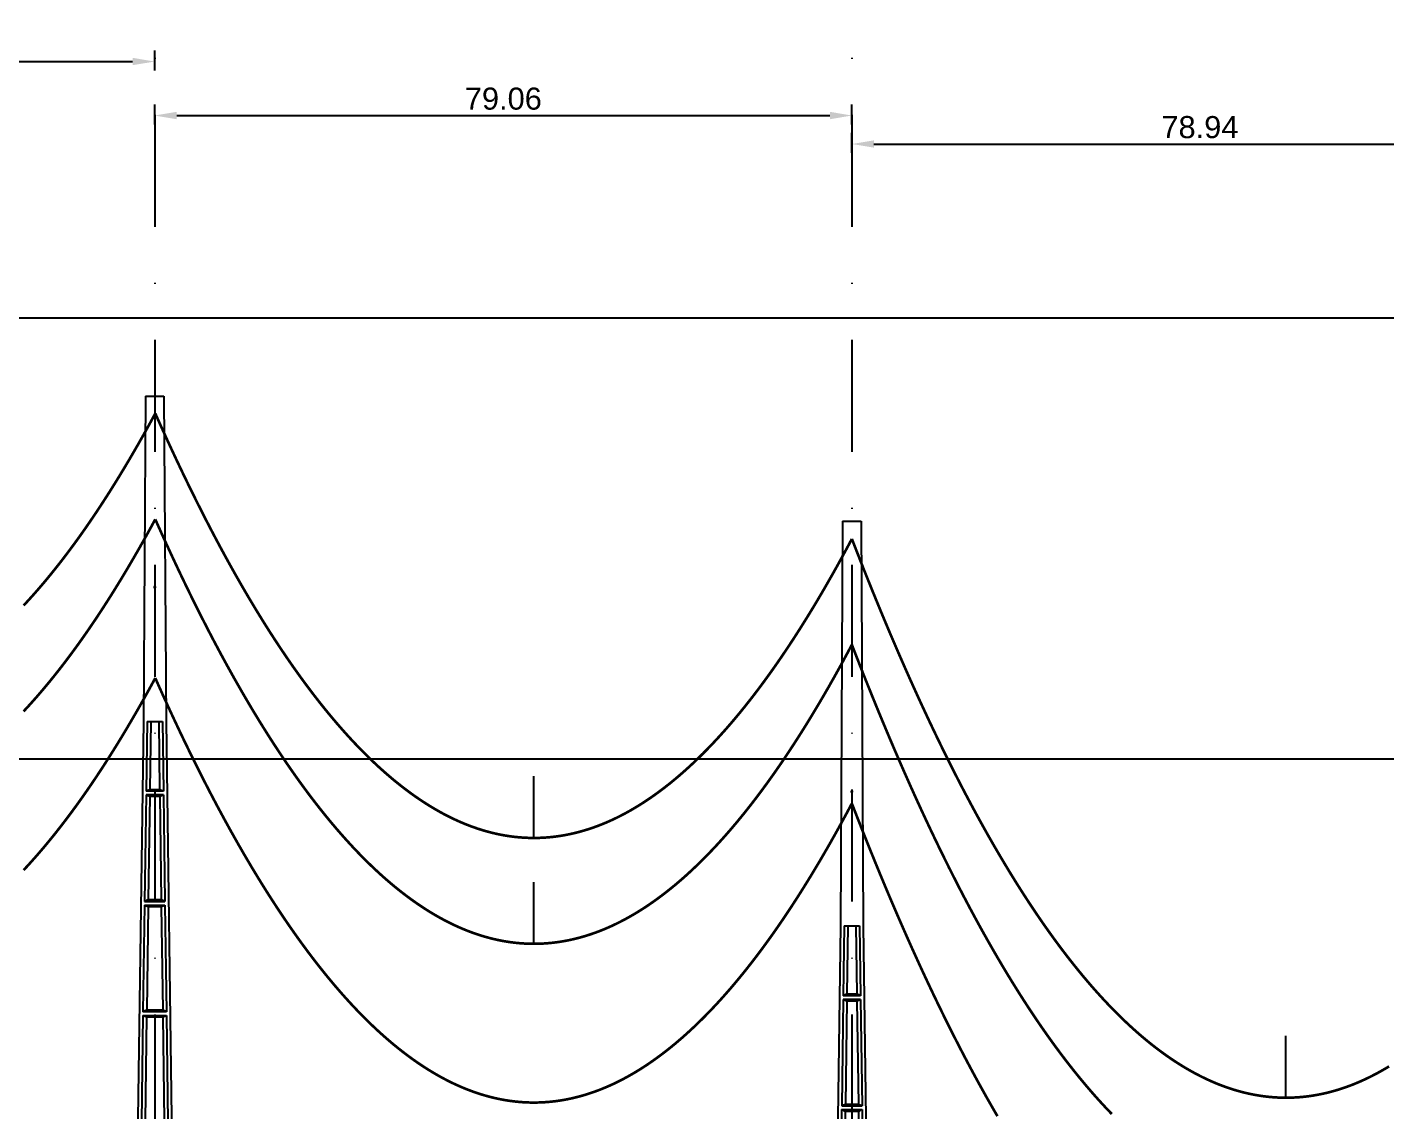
# Model space of a CAD drawing. Header units: metres. Extents: x -121 to 9872, y 3505 to 10721.
# Drawn here: x 6764.4 to 6918.5, y 6387.1 to 6509.9 of the extents above; entities that cross this region are included whole.
import ezdxf

# ---------------------------------------------------------------- set-up
doc = ezdxf.new("R2010")
doc.units = ezdxf.units.M
doc.header["$PDMODE"] = 2
doc.linetypes.add('DASHDOT', pattern=[25.4, 12.7, -6.35, 0, -6.35])
for name, color, linetype in [('CON-EOL- FO', 101, 'Continuous'), ('CON-EOL-CA ARBUTUS', 144, 'Continuous'), ('cotas', 7, 'Continuous'), ('GRID', 253, 'Continuous'), ('POSTE DT', 7, 'Continuous')]:
    doc.layers.add(name, color=color, linetype=linetype)
doc.styles.get("Standard").update_dxf_attribs({"font": 'arial.ttf'})
doc.dimstyles.new('ISO-25', dxfattribs={"dimtxt": 2.5, "dimasz": 2.5, "dimexe": 1.25, "dimexo": 0.625, "dimtad": 1, "dimzin": 1, "dimtxsty": 'Standard', "dimcen": 2.5, "dimaunit": 1, "dimadec": 3, "dimazin": 3, "dimtfac": 1, "dimtmove": 0, "dimatfit": 3, "dimfxlon": 1, "dimarcsym": 0})

# ---------------------------------------------------------------- blocks, each defined once
blk = doc.blocks.new('*U1')
at = {"layer": 'POSTE DT', "extrusion": (0, 1, 0)}
for p, q in [((-3.31, 378.23), (-4.05, 262)), ((-3.31, 378.23), (3.31, 378.23)), ((3.31, 378.23), (4.06, 262)), ((-4.05, 262), (-7.72, 0)), ((-4.05, 262), (-4.05, 262)), ((-2.73, 262), (-3.08, 237.05)), ((-2.73, 262), (2.75, 262)), ((-1.42, 262), (-1.77, 237.57)), ((1.43, 262), (1.77, 237.57)), ((2.75, 262), (3.1, 237.05)), ((4.06, 262), (7.72, 0)), ((-3.1, 235.74), (-3.63, 197.65)), ((3.11, 235.73), (-3.1, 235.74)), ((3.1, 237.05), (-3.08, 237.05)), ((-1.8, 235.21), (-2.32, 198.19)), ((1.8, 235.21), (2.32, 198.19)), ((3.11, 235.73), (3.65, 197.65)), ((-3.65, 196.34), (-4.19, 158.25)), ((-2.35, 195.8), (-2.87, 158.8)), ((2.35, 195.8), (2.87, 158.8)), ((3.66, 196.34), (4.2, 158.25)), ((-4.21, 156.94), (-4.74, 118.85)), ((-2.9, 156.39), (-3.42, 119.41)), ((2.91, 156.39), (3.42, 119.41)), ((4.21, 156.94), (4.75, 118.85)), ((-4.76, 117.54), (-5.29, 79.45)), ((4.77, 117.54), (-4.76, 117.54)), ((4.75, 118.85), (-4.74, 118.85)), ((-3.46, 116.98), (-3.97, 80.02)), ((3.46, 116.98), (3.98, 80.02)), ((4.77, 117.54), (5.3, 79.45)), ((-5.31, 78.14), (-5.85, 40.06)), ((5.32, 78.14), (-5.31, 78.14)), ((5.3, 79.45), (-5.29, 79.45)), ((5.32, 78.14), (5.85, 40.06)), ((-4.01, 77.57), (-4.53, 40.63)), ((4.01, 77.57), (4.53, 40.63)), ((5.85, 40.06), (-5.85, 40.06)), ((-5.86, 38.74), (-6.41, 0)), ((5.87, 38.74), (-5.86, 38.74)), ((-4.56, 38.17), (-5.1, 0)), ((4.56, 38.17), (5.1, 0)), ((5.87, 38.74), (6.41, 0)), ((-6.41, 0), (-7.72, 0)), ((-5.1, 0), (-6.41, 0)), ((5.1, 0), (-5.1, 0)), ((6.41, 0), (5.1, 0)), ((7.72, 0), (6.41, 0))]:
    blk.add_line(p, q, dxfattribs=at)
at = {"layer": 'POSTE DT', "ltscale": 3}
for points in [[(-3.65, 196.34), (3.66, 196.34)], [(-3.63, 197.65), (3.65, 197.65)], [(-4.21, 156.94), (4.21, 156.94)], [(4.2, 158.25), (-4.19, 158.25)]]:
    blk.add_lwpolyline(points, dxfattribs=at)
at = {"layer": 'POSTE DT'}
for points, knots in [([(0.25, 309.94), (0.25, 309.93), (0.25, 309.93), (0.25, 309.92), (0.25, 309.91), (0.25, 309.9), (0.25, 309.89), (0.24, 309.85), (0.22, 309.82), (0.19, 309.77), (0.16, 309.74), (0.11, 309.71), (0.08, 309.7), (0.01, 309.68), (-0.02, 309.68), (-0.08, 309.7), (-0.11, 309.71), (-0.16, 309.74), (-0.18, 309.76), (-0.21, 309.8), (-0.22, 309.82), (-0.24, 309.85), (-0.24, 309.87), (-0.25, 309.89), (-0.25, 309.9), (-0.25, 309.92), (-0.25, 309.92), (-0.25, 309.93), (-0.25, 309.94), (-0.25, 309.95), (-0.25, 309.95), (-0.25, 309.96), (-0.25, 309.97), (-0.24, 310), (-0.23, 310.02), (-0.21, 310.07), (-0.2, 310.09), (-0.15, 310.14), (-0.13, 310.15), (-0.07, 310.18), (-0.03, 310.19), (0.03, 310.19), (0.06, 310.18), (0.12, 310.16), (0.14, 310.14), (0.18, 310.11), (0.2, 310.09), (0.21, 310.06), (0.22, 310.05), (0.23, 310.04), (0.24, 310.01), (0.24, 309.99), (0.25, 309.97), (0.25, 309.96), (0.25, 309.95), (0.25, 309.94), (0.25, 309.94), (0.25, 309.94), (0.25, 309.94)], [-54.728303, -54.728303, -54.728303, -54.728303, -54.309038, -54.309038, -53.647169, -53.647169, -52.532885, -52.532885, -48.86224, -48.86224, -45.282765, -45.282765, -41.52867, -41.52867, -37.867486, -37.867486, -34.454589, -34.454589, -31.301423, -31.301423, -28.48103, -28.48103, -26.961755, -26.961755, -25.7544, -25.7544, -25.136228, -25.136228, -24.64409, -24.64409, -24.094201, -24.094201, -23.191199, -23.191199, -20.494482, -20.494482, -17.342863, -17.342863, -13.645538, -13.645538, -9.835989, -9.835989, -6.296781, -6.296781, -3.005029, -3.005029, 0, 0, 0, 1.527594, 1.527594, 3.697216, 3.697216, 4.489727, 4.489727, 5.01438, 5.01438, 5.095313, 5.095313, 5.095313, 5.095313]), ([(-3.1, 235.74), (-2.88, 235.65), (-2.67, 235.56), (-2.23, 235.39), (-2.02, 235.3), (-1.8, 235.21)], [0.055576, 0.055576, 0.055576, 0.055576, 56.767409, 56.767409, 113.50757, 113.50757, 113.50757, 113.50757]), ([(-1.77, 237.57), (-1.99, 237.49), (-2.21, 237.4), (-2.64, 237.22), (-2.86, 237.14), (-3.08, 237.05)], [0, 0, 0, 0, 56.660495, 56.660495, 113.412826, 113.412826, 113.412826, 113.412826]), ([(-1.8, 235.21), (-1.2, 235.21), (-0.6, 235.21), (0.6, 235.21), (1.2, 235.21), (1.8, 235.21)], [0, 0, 0, 0, 68.567797, 68.567797, 137.136247, 137.136247, 137.136247, 137.136247]), ([(1.77, 237.57), (1.18, 237.57), (0.59, 237.57), (-0.59, 237.57), (-1.18, 237.57), (-1.77, 237.57)], [0, 0, 0, 0, 67.306894, 67.306894, 134.614447, 134.614447, 134.614447, 134.614447]), ([(3.1, 237.05), (2.87, 237.14), (2.65, 237.23), (2.21, 237.4), (1.99, 237.49), (1.77, 237.57)], [0, 0, 0, 0, 56.738948, 56.738948, 113.38731, 113.38731, 113.38731, 113.38731]), ([(1.8, 235.21), (2.02, 235.3), (2.24, 235.38), (2.68, 235.56), (2.89, 235.65), (3.11, 235.73)], [0, 0, 0, 0, 56.845349, 56.845349, 113.599799, 113.599799, 113.599799, 113.599799]), ([(-3.65, 196.34), (-3.43, 196.25), (-3.22, 196.16), (-2.78, 195.98), (-2.57, 195.89), (-2.35, 195.8)], [0.054307, 0.054307, 0.054307, 0.054307, 63.527131, 63.527131, 127.063246, 127.063246, 127.063246, 127.063246]), ([(-2.32, 198.19), (-2.54, 198.1), (-2.76, 198.01), (-3.2, 197.83), (-3.41, 197.74), (-3.63, 197.65)], [0, 0, 0, 0, 63.412073, 63.412073, 126.777421, 126.777421, 126.777421, 126.777421]), ([(-2.35, 195.8), (-1.57, 195.8), (-0.78, 195.8), (0.79, 195.8), (1.57, 195.8), (2.35, 195.8)], [0, 0, 0, 0, 89.585713, 89.585713, 179.17191, 179.17191, 179.17191, 179.17191]), ([(2.32, 198.19), (1.55, 198.19), (0.77, 198.19), (-0.77, 198.19), (-1.55, 198.19), (-2.32, 198.19)], [0, 0, 0, 0, 88.31008, 88.31008, 176.620652, 176.620652, 176.620652, 176.620652]), ([(3.65, 197.65), (3.43, 197.74), (3.2, 197.83), (2.76, 198.01), (2.54, 198.1), (2.32, 198.19)], [0, 0, 0, 0, 63.488119, 63.488119, 126.880939, 126.880939, 126.880939, 126.880939]), ([(2.35, 195.8), (2.57, 195.89), (2.79, 195.98), (3.23, 196.16), (3.45, 196.25), (3.66, 196.34)], [0, 0, 0, 0, 63.60246, 63.60246, 127.109696, 127.109696, 127.109696, 127.109696]), ([(-4.21, 156.94), (-3.99, 156.85), (-3.77, 156.75), (-3.34, 156.57), (-3.12, 156.48), (-2.9, 156.39)], [0.053423, 0.053423, 0.053423, 0.053423, 70.429742, 70.429742, 140.90167, 140.90167, 140.90167, 140.90167]), ([(-2.87, 158.8), (-3.09, 158.71), (-3.31, 158.62), (-3.75, 158.43), (-3.97, 158.34), (-4.19, 158.25)], [0, 0, 0, 0, 70.301707, 70.301707, 140.590947, 140.590947, 140.590947, 140.590947]), ([(-2.9, 156.39), (-1.94, 156.39), (-0.97, 156.39), (0.97, 156.39), (1.94, 156.39), (2.91, 156.39)], [0, 0, 0, 0, 110.60219, 110.60219, 221.20473, 221.20473, 221.20473, 221.20473]), ([(2.87, 158.8), (1.92, 158.8), (0.96, 158.8), (-0.96, 158.8), (-1.91, 158.8), (-2.87, 158.8)], [0, 0, 0, 0, 109.314454, 109.314454, 218.629264, 218.629264, 218.629264, 218.629264]), ([(4.2, 158.25), (3.98, 158.34), (3.76, 158.44), (3.31, 158.62), (3.09, 158.71), (2.87, 158.8)], [0, 0, 0, 0, 70.379198, 70.379198, 140.659718, 140.659718, 140.659718, 140.659718]), ([(2.91, 156.39), (3.12, 156.48), (3.34, 156.57), (3.78, 156.75), (4, 156.85), (4.21, 156.94)], [0, 0, 0, 0, 70.506649, 70.506649, 140.914701, 140.914701, 140.914701, 140.914701]), ([(-4.76, 117.54), (-4.54, 117.45), (-4.32, 117.35), (-3.89, 117.17), (-3.67, 117.07), (-3.46, 116.98)], [0.052784, 0.052784, 0.052784, 0.052784, 77.438432, 77.438432, 154.950301, 154.950301, 154.950301, 154.950301]), ([(-3.42, 119.41), (-3.64, 119.32), (-3.86, 119.23), (-4.3, 119.04), (-4.52, 118.95), (-4.74, 118.85)], [0, 0, 0, 0, 77.299547, 77.299547, 154.618634, 154.618634, 154.618634, 154.618634]), ([(-3.46, 116.98), (-2.3, 116.98), (-1.15, 116.98), (1.15, 116.98), (2.31, 116.98), (3.46, 116.98)], [0, 0, 0, 0, 131.617604, 131.617604, 263.235447, 263.235447, 263.235447, 263.235447]), ([(3.42, 119.41), (2.28, 119.41), (1.14, 119.41), (-1.14, 119.41), (-2.28, 119.41), (-3.42, 119.41)], [0, 0, 0, 0, 130.319901, 130.319901, 260.640046, 260.640046, 260.640046, 260.640046]), ([(4.75, 118.85), (4.53, 118.95), (4.31, 119.04), (3.87, 119.23), (3.64, 119.32), (3.42, 119.41)], [0, 0, 0, 0, 77.381597, 77.381597, 154.66183, 154.66183, 154.66183, 154.66183]), ([(3.46, 116.98), (3.68, 117.07), (3.89, 117.17), (4.33, 117.35), (4.55, 117.45), (4.77, 117.54)], [0, 0, 0, 0, 77.520013, 77.520013, 154.938747, 154.938747, 154.938747, 154.938747]), ([(-5.31, 78.14), (-5.09, 78.05), (-4.88, 77.95), (-4.44, 77.76), (-4.23, 77.67), (-4.01, 77.57)], [0.052308, 0.052308, 0.052308, 0.052308, 84.527725, 84.527725, 169.158824, 169.158824, 169.158824, 169.158824]), ([(-3.97, 80.02), (-4.19, 79.93), (-4.41, 79.83), (-4.85, 79.64), (-5.07, 79.55), (-5.29, 79.45)], [0, 0, 0, 0, 84.379671, 84.379671, 168.809376, 168.809376, 168.809376, 168.809376]), ([(3.98, 80.02), (2.65, 80.02), (1.33, 80.02), (-1.32, 80.02), (-2.65, 80.02), (-3.97, 80.02)], [0, 0, 0, 0, 151.326157, 151.326157, 302.652465, 302.652465, 302.652465, 302.652465]), ([(5.3, 79.45), (5.08, 79.55), (4.86, 79.64), (4.42, 79.83), (4.2, 79.93), (3.98, 80.02)], [0, 0, 0, 0, 84.46863, 84.46863, 168.833721, 168.833721, 168.833721, 168.833721]), ([(4.01, 77.57), (4.23, 77.67), (4.45, 77.76), (4.88, 77.95), (5.1, 78.05), (5.32, 78.14)], [0, 0, 0, 0, 84.616316, 84.616316, 169.129178, 169.129178, 169.129178, 169.129178]), ([(-4.01, 77.57), (-2.67, 77.57), (-1.34, 77.57), (1.34, 77.57), (2.67, 77.57), (4.01, 77.57)], [0, 0, 0, 0, 152.632212, 152.632212, 305.264569, 305.264569, 305.264569, 305.264569]), ([(-4.53, 40.63), (-4.75, 40.53), (-4.97, 40.44), (-5.41, 40.25), (-5.63, 40.15), (-5.85, 40.06)], [0, 0, 0, 0, 91.523648, 91.523648, 183.126775, 183.126775, 183.126775, 183.126775]), ([(4.53, 40.63), (3.02, 40.63), (1.51, 40.63), (-1.51, 40.63), (-3.02, 40.63), (-4.53, 40.63)], [0, 0, 0, 0, 172.33304, 172.33304, 344.666151, 344.666151, 344.666151, 344.666151]), ([(5.85, 40.06), (5.63, 40.15), (5.41, 40.25), (4.97, 40.44), (4.75, 40.53), (4.53, 40.63)], [0, 0, 0, 0, 91.621326, 91.621326, 183.137324, 183.137324, 183.137324, 183.137324]), ([(-5.86, 38.74), (-5.65, 38.65), (-5.43, 38.55), (-5, 38.36), (-4.78, 38.26), (-4.56, 38.17)], [0.026524, 0.026524, 0.026524, 0.026524, 91.679563, 91.679563, 183.466041, 183.466041, 183.466041, 183.466041]), ([(-4.56, 38.17), (-3.04, 38.17), (-1.52, 38.17), (1.52, 38.17), (3.04, 38.17), (4.56, 38.17)], [0, 0, 0, 0, 173.646192, 173.646192, 347.292451, 347.292451, 347.292451, 347.292451]), ([(4.56, 38.17), (4.78, 38.26), (5, 38.36), (5.43, 38.55), (5.65, 38.65), (5.87, 38.74)], [0, 0, 0, 0, 91.776928, 91.776928, 183.448614, 183.448614, 183.448614, 183.448614])]:
    blk.add_open_spline(points, degree=3, knots=knots, dxfattribs=at)
blk = doc.blocks.new('*U10')
at = {"layer": 'POSTE DT', "extrusion": (0, 1, 0)}
for p, q in [((-3.31, 406.59), (-4.05, 262)), ((-3.31, 406.59), (3.31, 406.59)), ((3.31, 406.59), (4.06, 262)), ((-4.05, 262), (-7.72, 0)), ((-4.05, 262), (-4.05, 262)), ((-2.73, 262), (-3.08, 237.05)), ((-2.73, 262), (2.75, 262)), ((-1.42, 262), (-1.77, 237.57)), ((1.43, 262), (1.77, 237.57)), ((2.75, 262), (3.1, 237.05)), ((4.06, 262), (7.72, 0)), ((-3.1, 235.74), (-3.63, 197.65)), ((3.11, 235.73), (-3.1, 235.74)), ((3.1, 237.05), (-3.08, 237.05)), ((-1.8, 235.21), (-2.32, 198.19)), ((1.8, 235.21), (2.32, 198.19)), ((3.11, 235.73), (3.65, 197.65)), ((-3.65, 196.34), (-4.19, 158.25)), ((-2.35, 195.8), (-2.87, 158.8)), ((2.35, 195.8), (2.87, 158.8)), ((3.66, 196.34), (4.2, 158.25)), ((-4.21, 156.94), (-4.74, 118.85)), ((-2.9, 156.39), (-3.42, 119.41)), ((2.91, 156.39), (3.42, 119.41)), ((4.21, 156.94), (4.75, 118.85)), ((-4.76, 117.54), (-5.29, 79.45)), ((4.77, 117.54), (-4.76, 117.54)), ((4.75, 118.85), (-4.74, 118.85)), ((-3.46, 116.98), (-3.97, 80.02)), ((3.46, 116.98), (3.98, 80.02)), ((4.77, 117.54), (5.3, 79.45)), ((-5.31, 78.14), (-5.85, 40.06)), ((5.32, 78.14), (-5.31, 78.14)), ((5.3, 79.45), (-5.29, 79.45)), ((5.32, 78.14), (5.85, 40.06)), ((-4.01, 77.57), (-4.53, 40.63)), ((4.01, 77.57), (4.53, 40.63)), ((5.85, 40.06), (-5.85, 40.06)), ((-5.86, 38.74), (-6.41, 0)), ((5.87, 38.74), (-5.86, 38.74)), ((-4.56, 38.17), (-5.1, 0)), ((4.56, 38.17), (5.1, 0)), ((5.87, 38.74), (6.41, 0)), ((-6.41, 0), (-7.72, 0)), ((-5.1, 0), (-6.41, 0)), ((5.1, 0), (-5.1, 0)), ((6.41, 0), (5.1, 0)), ((7.72, 0), (6.41, 0))]:
    blk.add_line(p, q, dxfattribs=at)
at = {"layer": 'POSTE DT', "ltscale": 3}
for points in [[(-3.65, 196.34), (3.66, 196.34)], [(-3.63, 197.65), (3.65, 197.65)], [(-4.21, 156.94), (4.21, 156.94)], [(4.2, 158.25), (-4.19, 158.25)]]:
    blk.add_lwpolyline(points, dxfattribs=at)
at = {"layer": 'POSTE DT'}
for points, knots in [([(0.25, 309.94), (0.25, 309.93), (0.25, 309.93), (0.25, 309.92), (0.25, 309.91), (0.25, 309.9), (0.25, 309.89), (0.24, 309.85), (0.22, 309.82), (0.19, 309.77), (0.16, 309.74), (0.11, 309.71), (0.08, 309.7), (0.01, 309.68), (-0.02, 309.68), (-0.08, 309.7), (-0.11, 309.71), (-0.16, 309.74), (-0.18, 309.76), (-0.21, 309.8), (-0.22, 309.82), (-0.24, 309.85), (-0.24, 309.87), (-0.25, 309.89), (-0.25, 309.9), (-0.25, 309.92), (-0.25, 309.92), (-0.25, 309.93), (-0.25, 309.94), (-0.25, 309.95), (-0.25, 309.95), (-0.25, 309.96), (-0.25, 309.97), (-0.24, 310), (-0.23, 310.02), (-0.21, 310.07), (-0.2, 310.09), (-0.15, 310.14), (-0.13, 310.15), (-0.07, 310.18), (-0.03, 310.19), (0.03, 310.19), (0.06, 310.18), (0.12, 310.16), (0.14, 310.14), (0.18, 310.11), (0.2, 310.09), (0.21, 310.06), (0.22, 310.05), (0.23, 310.04), (0.24, 310.01), (0.24, 309.99), (0.25, 309.97), (0.25, 309.96), (0.25, 309.95), (0.25, 309.94), (0.25, 309.94), (0.25, 309.94), (0.25, 309.94)], [-54.728303, -54.728303, -54.728303, -54.728303, -54.309038, -54.309038, -53.647169, -53.647169, -52.532885, -52.532885, -48.86224, -48.86224, -45.282765, -45.282765, -41.52867, -41.52867, -37.867486, -37.867486, -34.454589, -34.454589, -31.301423, -31.301423, -28.48103, -28.48103, -26.961755, -26.961755, -25.7544, -25.7544, -25.136228, -25.136228, -24.64409, -24.64409, -24.094201, -24.094201, -23.191199, -23.191199, -20.494482, -20.494482, -17.342863, -17.342863, -13.645538, -13.645538, -9.835989, -9.835989, -6.296781, -6.296781, -3.005029, -3.005029, 0, 0, 0, 1.527594, 1.527594, 3.697216, 3.697216, 4.489727, 4.489727, 5.01438, 5.01438, 5.095313, 5.095313, 5.095313, 5.095313]), ([(-3.1, 235.74), (-2.88, 235.65), (-2.67, 235.56), (-2.23, 235.39), (-2.02, 235.3), (-1.8, 235.21)], [0.055576, 0.055576, 0.055576, 0.055576, 56.767409, 56.767409, 113.50757, 113.50757, 113.50757, 113.50757]), ([(-1.77, 237.57), (-1.99, 237.49), (-2.21, 237.4), (-2.64, 237.22), (-2.86, 237.14), (-3.08, 237.05)], [0, 0, 0, 0, 56.660495, 56.660495, 113.412826, 113.412826, 113.412826, 113.412826]), ([(-1.8, 235.21), (-1.2, 235.21), (-0.6, 235.21), (0.6, 235.21), (1.2, 235.21), (1.8, 235.21)], [0, 0, 0, 0, 68.567797, 68.567797, 137.136247, 137.136247, 137.136247, 137.136247]), ([(1.77, 237.57), (1.18, 237.57), (0.59, 237.57), (-0.59, 237.57), (-1.18, 237.57), (-1.77, 237.57)], [0, 0, 0, 0, 67.306894, 67.306894, 134.614447, 134.614447, 134.614447, 134.614447]), ([(3.1, 237.05), (2.87, 237.14), (2.65, 237.23), (2.21, 237.4), (1.99, 237.49), (1.77, 237.57)], [0, 0, 0, 0, 56.738948, 56.738948, 113.38731, 113.38731, 113.38731, 113.38731]), ([(1.8, 235.21), (2.02, 235.3), (2.24, 235.38), (2.68, 235.56), (2.89, 235.65), (3.11, 235.73)], [0, 0, 0, 0, 56.845349, 56.845349, 113.599799, 113.599799, 113.599799, 113.599799]), ([(-3.65, 196.34), (-3.43, 196.25), (-3.22, 196.16), (-2.78, 195.98), (-2.57, 195.89), (-2.35, 195.8)], [0.054307, 0.054307, 0.054307, 0.054307, 63.527131, 63.527131, 127.063246, 127.063246, 127.063246, 127.063246]), ([(-2.32, 198.19), (-2.54, 198.1), (-2.76, 198.01), (-3.2, 197.83), (-3.41, 197.74), (-3.63, 197.65)], [0, 0, 0, 0, 63.412073, 63.412073, 126.777421, 126.777421, 126.777421, 126.777421]), ([(-2.35, 195.8), (-1.57, 195.8), (-0.78, 195.8), (0.79, 195.8), (1.57, 195.8), (2.35, 195.8)], [0, 0, 0, 0, 89.585713, 89.585713, 179.17191, 179.17191, 179.17191, 179.17191]), ([(2.32, 198.19), (1.55, 198.19), (0.77, 198.19), (-0.77, 198.19), (-1.55, 198.19), (-2.32, 198.19)], [0, 0, 0, 0, 88.31008, 88.31008, 176.620652, 176.620652, 176.620652, 176.620652]), ([(3.65, 197.65), (3.43, 197.74), (3.2, 197.83), (2.76, 198.01), (2.54, 198.1), (2.32, 198.19)], [0, 0, 0, 0, 63.488119, 63.488119, 126.880939, 126.880939, 126.880939, 126.880939]), ([(2.35, 195.8), (2.57, 195.89), (2.79, 195.98), (3.23, 196.16), (3.45, 196.25), (3.66, 196.34)], [0, 0, 0, 0, 63.60246, 63.60246, 127.109696, 127.109696, 127.109696, 127.109696]), ([(-4.21, 156.94), (-3.99, 156.85), (-3.77, 156.75), (-3.34, 156.57), (-3.12, 156.48), (-2.9, 156.39)], [0.053423, 0.053423, 0.053423, 0.053423, 70.429742, 70.429742, 140.90167, 140.90167, 140.90167, 140.90167]), ([(-2.87, 158.8), (-3.09, 158.71), (-3.31, 158.62), (-3.75, 158.43), (-3.97, 158.34), (-4.19, 158.25)], [0, 0, 0, 0, 70.301707, 70.301707, 140.590947, 140.590947, 140.590947, 140.590947]), ([(-2.9, 156.39), (-1.94, 156.39), (-0.97, 156.39), (0.97, 156.39), (1.94, 156.39), (2.91, 156.39)], [0, 0, 0, 0, 110.60219, 110.60219, 221.20473, 221.20473, 221.20473, 221.20473]), ([(2.87, 158.8), (1.92, 158.8), (0.96, 158.8), (-0.96, 158.8), (-1.91, 158.8), (-2.87, 158.8)], [0, 0, 0, 0, 109.314454, 109.314454, 218.629264, 218.629264, 218.629264, 218.629264]), ([(4.2, 158.25), (3.98, 158.34), (3.76, 158.44), (3.31, 158.62), (3.09, 158.71), (2.87, 158.8)], [0, 0, 0, 0, 70.379198, 70.379198, 140.659718, 140.659718, 140.659718, 140.659718]), ([(2.91, 156.39), (3.12, 156.48), (3.34, 156.57), (3.78, 156.75), (4, 156.85), (4.21, 156.94)], [0, 0, 0, 0, 70.506649, 70.506649, 140.914701, 140.914701, 140.914701, 140.914701]), ([(-4.76, 117.54), (-4.54, 117.45), (-4.32, 117.35), (-3.89, 117.17), (-3.67, 117.07), (-3.46, 116.98)], [0.052784, 0.052784, 0.052784, 0.052784, 77.438432, 77.438432, 154.950301, 154.950301, 154.950301, 154.950301]), ([(-3.42, 119.41), (-3.64, 119.32), (-3.86, 119.23), (-4.3, 119.04), (-4.52, 118.95), (-4.74, 118.85)], [0, 0, 0, 0, 77.299547, 77.299547, 154.618634, 154.618634, 154.618634, 154.618634]), ([(-3.46, 116.98), (-2.3, 116.98), (-1.15, 116.98), (1.15, 116.98), (2.31, 116.98), (3.46, 116.98)], [0, 0, 0, 0, 131.617604, 131.617604, 263.235447, 263.235447, 263.235447, 263.235447]), ([(3.42, 119.41), (2.28, 119.41), (1.14, 119.41), (-1.14, 119.41), (-2.28, 119.41), (-3.42, 119.41)], [0, 0, 0, 0, 130.319901, 130.319901, 260.640046, 260.640046, 260.640046, 260.640046]), ([(4.75, 118.85), (4.53, 118.95), (4.31, 119.04), (3.87, 119.23), (3.64, 119.32), (3.42, 119.41)], [0, 0, 0, 0, 77.381597, 77.381597, 154.66183, 154.66183, 154.66183, 154.66183]), ([(3.46, 116.98), (3.68, 117.07), (3.89, 117.17), (4.33, 117.35), (4.55, 117.45), (4.77, 117.54)], [0, 0, 0, 0, 77.520013, 77.520013, 154.938747, 154.938747, 154.938747, 154.938747]), ([(-5.31, 78.14), (-5.09, 78.05), (-4.88, 77.95), (-4.44, 77.76), (-4.23, 77.67), (-4.01, 77.57)], [0.052308, 0.052308, 0.052308, 0.052308, 84.527725, 84.527725, 169.158824, 169.158824, 169.158824, 169.158824]), ([(-3.97, 80.02), (-4.19, 79.93), (-4.41, 79.83), (-4.85, 79.64), (-5.07, 79.55), (-5.29, 79.45)], [0, 0, 0, 0, 84.379671, 84.379671, 168.809376, 168.809376, 168.809376, 168.809376]), ([(3.98, 80.02), (2.65, 80.02), (1.33, 80.02), (-1.32, 80.02), (-2.65, 80.02), (-3.97, 80.02)], [0, 0, 0, 0, 151.326157, 151.326157, 302.652465, 302.652465, 302.652465, 302.652465]), ([(5.3, 79.45), (5.08, 79.55), (4.86, 79.64), (4.42, 79.83), (4.2, 79.93), (3.98, 80.02)], [0, 0, 0, 0, 84.46863, 84.46863, 168.833721, 168.833721, 168.833721, 168.833721]), ([(4.01, 77.57), (4.23, 77.67), (4.45, 77.76), (4.88, 77.95), (5.1, 78.05), (5.32, 78.14)], [0, 0, 0, 0, 84.616316, 84.616316, 169.129178, 169.129178, 169.129178, 169.129178]), ([(-4.01, 77.57), (-2.67, 77.57), (-1.34, 77.57), (1.34, 77.57), (2.67, 77.57), (4.01, 77.57)], [0, 0, 0, 0, 152.632212, 152.632212, 305.264569, 305.264569, 305.264569, 305.264569]), ([(-4.53, 40.63), (-4.75, 40.53), (-4.97, 40.44), (-5.41, 40.25), (-5.63, 40.15), (-5.85, 40.06)], [0, 0, 0, 0, 91.523648, 91.523648, 183.126775, 183.126775, 183.126775, 183.126775]), ([(4.53, 40.63), (3.02, 40.63), (1.51, 40.63), (-1.51, 40.63), (-3.02, 40.63), (-4.53, 40.63)], [0, 0, 0, 0, 172.33304, 172.33304, 344.666151, 344.666151, 344.666151, 344.666151]), ([(5.85, 40.06), (5.63, 40.15), (5.41, 40.25), (4.97, 40.44), (4.75, 40.53), (4.53, 40.63)], [0, 0, 0, 0, 91.621326, 91.621326, 183.137324, 183.137324, 183.137324, 183.137324]), ([(-5.86, 38.74), (-5.65, 38.65), (-5.43, 38.55), (-5, 38.36), (-4.78, 38.26), (-4.56, 38.17)], [0.026524, 0.026524, 0.026524, 0.026524, 91.679563, 91.679563, 183.466041, 183.466041, 183.466041, 183.466041]), ([(-4.56, 38.17), (-3.04, 38.17), (-1.52, 38.17), (1.52, 38.17), (3.04, 38.17), (4.56, 38.17)], [0, 0, 0, 0, 173.646192, 173.646192, 347.292451, 347.292451, 347.292451, 347.292451]), ([(4.56, 38.17), (4.78, 38.26), (5, 38.36), (5.43, 38.55), (5.65, 38.65), (5.87, 38.74)], [0, 0, 0, 0, 91.776928, 91.776928, 183.448614, 183.448614, 183.448614, 183.448614])]:
    blk.add_open_spline(points, degree=3, knots=knots, dxfattribs=at)
blk = doc.blocks.new('*D396')
at = {"layer": 'cotas', "color": 0, "lineweight": -2, "transparency": 16777216}
for p, q in [((6699.93, 6505.02), (6699.93, 6507.27)), ((6778.86, 6505.02), (6778.86, 6507.27)), ((6702.43, 6506.02), (6776.36, 6506.02))]:
    blk.add_line(p, q, dxfattribs=at)
at = {"layer": 'cotas', "color": 0, "transparency": 16777216}
for points in [[(6702.43, 6506.44), (6702.43, 6505.61), (6699.93, 6506.02)], [(6776.36, 6506.44), (6776.36, 6505.61), (6778.86, 6506.02)]]:
    blk.add_solid(points, dxfattribs=at)
at = {"layer": 'Defpoints', "color": 0, "transparency": 16777216}
for p in [(6778.86, 6506.02), (6699.93, 6490.81), (6778.86, 6471.62)]:
    blk.add_point(p, dxfattribs=at)
at = {"layer": 'cotas', "color": 0, "transparency": 16777216, "insert": (6739.4, 6507.92), "char_height": 2.5, "attachment_point": 5}
blk.add_mtext('78.94', dxfattribs=at)
blk = doc.blocks.new('*D436')
at = {"layer": 'cotas', "color": 0, "lineweight": -2, "transparency": 16777216}
for p, q in [((6857.93, 6495.67), (6857.93, 6497.92)), ((6860.43, 6496.67), (6934.36, 6496.67)), ((6936.86, 6497.67), (6936.86, 6495.42))]:
    blk.add_line(p, q, dxfattribs=at)
at = {"layer": 'cotas', "color": 0, "transparency": 16777216}
for points in [[(6860.43, 6497.09), (6860.43, 6496.26), (6857.93, 6496.67)], [(6934.36, 6497.09), (6934.36, 6496.26), (6936.86, 6496.67)]]:
    blk.add_solid(points, dxfattribs=at)
at = {"layer": 'Defpoints', "color": 0, "transparency": 16777216}
for p in [(6936.86, 6693.59), (6936.86, 6496.67), (6857.93, 6476.23)]:
    blk.add_point(p, dxfattribs=at)
at = {"layer": 'cotas', "color": 0, "transparency": 16777216, "insert": (6897.4, 6498.57), "char_height": 2.5, "attachment_point": 5}
blk.add_mtext('78.94', dxfattribs=at)
blk = doc.blocks.new('*D527')
at = {"color": 0, "lineweight": -2, "transparency": 16777216}
for p, q in [((6778.86, 6498.9), (6778.86, 6501.15)), ((6857.93, 6498.9), (6857.93, 6501.15)), ((6781.36, 6499.9), (6855.43, 6499.9))]:
    blk.add_line(p, q, dxfattribs=at)
at = {"color": 0, "transparency": 16777216}
for points in [[(6781.36, 6500.32), (6781.36, 6499.48), (6778.86, 6499.9)], [(6855.43, 6500.32), (6855.43, 6499.48), (6857.93, 6499.9)]]:
    blk.add_solid(points, dxfattribs=at)
at = {"layer": 'Defpoints', "color": 0, "transparency": 16777216}
for p in [(6857.93, 6499.9), (6778.86, 6468.09), (6857.93, 6468.09)]:
    blk.add_point(p, dxfattribs=at)
at = {"color": 0, "transparency": 16777216, "insert": (6818.4, 6501.8), "char_height": 2.5, "attachment_point": 5}
blk.add_mtext('79.06', dxfattribs=at)

msp = doc.modelspace()

# ---------------------------------------------------------------- linework, layer by layer
at = {"layer": 'CON-EOL- FO', "const_width": 0.3}
for points in [[(6763.993, 6414.347), (6764.386, 6414.77), (6764.779, 6415.202), (6765.172, 6415.641), (6765.565, 6416.088), (6765.958, 6416.544), (6766.351, 6417.007), (6766.744, 6417.479), (6767.137, 6417.959), (6767.53, 6418.446), (6767.923, 6418.942), (6768.316, 6419.446), (6768.709, 6419.958), (6769.102, 6420.479), (6769.495, 6421.007), (6769.889, 6421.543), (6770.282, 6422.088), (6770.675, 6422.64), (6771.068, 6423.201), (6771.461, 6423.77), (6771.854, 6424.347), (6772.247, 6424.932), (6772.64, 6425.525), (6773.033, 6426.127), (6773.426, 6426.736), (6773.819, 6427.354), (6774.212, 6427.979), (6774.605, 6428.613), (6774.998, 6429.255), (6775.391, 6429.905), (6775.784, 6430.564), (6776.177, 6431.23), (6776.57, 6431.905), (6776.963, 6432.587), (6777.356, 6433.278), (6777.749, 6433.977), (6778.142, 6434.684), (6778.535, 6435.4), (6778.928, 6436.123)], [(6778.928, 6436.123), (6779.321, 6435.243), (6779.714, 6434.37), (6780.107, 6433.506), (6780.5, 6432.65), (6780.894, 6431.802), (6781.287, 6430.963), (6781.68, 6430.131), (6782.073, 6429.308), (6782.466, 6428.494), (6782.859, 6427.687), (6783.252, 6426.888), (6783.645, 6426.098), (6784.038, 6425.316), (6784.431, 6424.542), (6784.824, 6423.776), (6785.217, 6423.019), (6785.61, 6422.269), (6786.003, 6421.528), (6786.396, 6420.795), (6786.789, 6420.07), (6787.182, 6419.354), (6787.575, 6418.645), (6787.968, 6417.945), (6788.361, 6417.252), (6788.754, 6416.568), (6789.147, 6415.892), (6789.54, 6415.225), (6789.933, 6414.565), (6790.326, 6413.914), (6790.719, 6413.27), (6791.112, 6412.635), (6791.505, 6412.008), (6791.898, 6411.389), (6792.292, 6410.778), (6792.685, 6410.176), (6793.078, 6409.581), (6793.471, 6408.995), (6793.864, 6408.416), (6794.257, 6407.846), (6794.65, 6407.284), (6795.043, 6406.73), (6795.436, 6406.184), (6795.829, 6405.647), (6796.222, 6405.117), (6796.615, 6404.595), (6797.008, 6404.082), (6797.401, 6403.577), (6797.794, 6403.079), (6798.187, 6402.59), (6798.58, 6402.109), (6798.973, 6401.636), (6799.366, 6401.171), (6799.759, 6400.715), (6800.152, 6400.266), (6800.545, 6399.825), (6800.938, 6399.393), (6801.331, 6398.968), (6801.724, 6398.552), (6802.117, 6398.143), (6802.51, 6397.743), (6802.903, 6397.351), (6803.296, 6396.967), (6803.69, 6396.591), (6804.083, 6396.223), (6804.476, 6395.863), (6804.869, 6395.511), (6805.262, 6395.168), (6805.655, 6394.832), (6806.048, 6394.504), (6806.441, 6394.185), (6806.834, 6393.873), (6807.227, 6393.57), (6807.62, 6393.274), (6808.013, 6392.987), (6808.406, 6392.708), (6808.799, 6392.436), (6809.192, 6392.173), (6809.585, 6391.918), (6809.978, 6391.671), (6810.371, 6391.432), (6810.764, 6391.201), (6811.157, 6390.978), (6811.55, 6390.763), (6811.943, 6390.556), (6812.336, 6390.357), (6812.729, 6390.166), (6813.122, 6389.984), (6813.515, 6389.809), (6813.908, 6389.642), (6814.301, 6389.484), (6814.694, 6389.333), (6815.088, 6389.19), (6815.481, 6389.056), (6815.874, 6388.929), (6816.267, 6388.811), (6816.66, 6388.701), (6817.053, 6388.598), (6817.446, 6388.504), (6817.839, 6388.417), (6818.232, 6388.339), (6818.625, 6388.269), (6819.018, 6388.207), (6819.411, 6388.153), (6819.804, 6388.106), (6820.197, 6388.068), (6820.59, 6388.038), (6820.983, 6388.016), (6821.376, 6388.002), (6821.769, 6387.996), (6822.162, 6387.998), (6822.555, 6388.008), (6822.948, 6388.026), (6823.341, 6388.052), (6823.734, 6388.087), (6824.127, 6388.129), (6824.52, 6388.179), (6824.913, 6388.237), (6825.306, 6388.304), (6825.699, 6388.378), (6826.093, 6388.46), (6826.486, 6388.551), (6826.879, 6388.649), (6827.272, 6388.756), (6827.665, 6388.87), (6828.058, 6388.993), (6828.451, 6389.123), (6828.844, 6389.262), (6829.237, 6389.408), (6829.63, 6389.563), (6830.023, 6389.726), (6830.416, 6389.897), (6830.809, 6390.075), (6831.202, 6390.262), (6831.595, 6390.457), (6831.988, 6390.66), (6832.381, 6390.871), (6832.774, 6391.09), (6833.167, 6391.317), (6833.56, 6391.552), (6833.953, 6391.795), (6834.346, 6392.046), (6834.739, 6392.306), (6835.132, 6392.573), (6835.525, 6392.848), (6835.918, 6393.132), (6836.311, 6393.423), (6836.704, 6393.723), (6837.097, 6394.03), (6837.491, 6394.346), (6837.884, 6394.669), (6838.277, 6395.001), (6838.67, 6395.341), (6839.063, 6395.689), (6839.456, 6396.045), (6839.849, 6396.409), (6840.242, 6396.781), (6840.635, 6397.161), (6841.028, 6397.549), (6841.421, 6397.945), (6841.814, 6398.35), (6842.207, 6398.762), (6842.6, 6399.182), (6842.993, 6399.611), (6843.386, 6400.048), (6843.779, 6400.492), (6844.172, 6400.945), (6844.565, 6401.406), (6844.958, 6401.875), (6845.351, 6402.352), (6845.744, 6402.837), (6846.137, 6403.331), (6846.53, 6403.832), (6846.923, 6404.341), (6847.316, 6404.859), (6847.709, 6405.385), (6848.102, 6405.918), (6848.495, 6406.46), (6848.889, 6407.01), (6849.282, 6407.568), (6849.675, 6408.134), (6850.068, 6408.709), (6850.461, 6409.291), (6850.854, 6409.882), (6851.247, 6410.48), (6851.64, 6411.087), (6852.033, 6411.702), (6852.426, 6412.325), (6852.819, 6412.956), (6853.212, 6413.596), (6853.605, 6414.243), (6853.998, 6414.899), (6854.391, 6415.562), (6854.784, 6416.234), (6855.177, 6416.914), (6855.57, 6417.603), (6855.963, 6418.299), (6856.356, 6419.003), (6856.749, 6419.716), (6857.142, 6420.437), (6857.535, 6421.166), (6857.928, 6421.903)], [(6857.928, 6421.903), (6858.321, 6420.89), (6858.714, 6419.886), (6859.107, 6418.889), (6859.5, 6417.901), (6859.894, 6416.921), (6860.287, 6415.95), (6860.68, 6414.986), (6861.073, 6414.031), (6861.466, 6413.085), (6861.859, 6412.146), (6862.252, 6411.216), (6862.645, 6410.294), (6863.038, 6409.38), (6863.431, 6408.475), (6863.824, 6407.577), (6864.217, 6406.688), (6864.61, 6405.808), (6865.003, 6404.935), (6865.396, 6404.071), (6865.789, 6403.215), (6866.182, 6402.367), (6866.575, 6401.527), (6866.968, 6400.696), (6867.361, 6399.872), (6867.754, 6399.057), (6868.147, 6398.25), (6868.54, 6397.452), (6868.933, 6396.661), (6869.326, 6395.879), (6869.719, 6395.105), (6870.112, 6394.339), (6870.505, 6393.581), (6870.898, 6392.832), (6871.292, 6392.091), (6871.685, 6391.357), (6872.078, 6390.632), (6872.471, 6389.915), (6872.864, 6389.207), (6873.257, 6388.506), (6873.65, 6387.814), (6874.043, 6387.13), (6874.436, 6386.454)]]:
    msp.add_lwpolyline(points, dxfattribs=at)
at = {"layer": 'CON-EOL-CA ARBUTUS'}
for p, q in [((6821.866, 6417.996), (6821.866, 6424.996)), ((6821.866, 6405.996), (6821.866, 6412.996)), ((6907.162, 6388.544), (6907.162, 6395.544))]:
    msp.add_line(p, q, dxfattribs=at)
at = {"layer": 'CON-EOL-CA ARBUTUS', "const_width": 0.3}
for points in [[(6763.993, 6444.347), (6764.386, 6444.77), (6764.779, 6445.202), (6765.172, 6445.641), (6765.565, 6446.088), (6765.958, 6446.544), (6766.351, 6447.007), (6766.744, 6447.479), (6767.137, 6447.959), (6767.53, 6448.446), (6767.923, 6448.942), (6768.316, 6449.446), (6768.709, 6449.958), (6769.102, 6450.479), (6769.495, 6451.007), (6769.889, 6451.543), (6770.282, 6452.088), (6770.675, 6452.64), (6771.068, 6453.201), (6771.461, 6453.77), (6771.854, 6454.347), (6772.247, 6454.932), (6772.64, 6455.525), (6773.033, 6456.127), (6773.426, 6456.736), (6773.819, 6457.354), (6774.212, 6457.979), (6774.605, 6458.613), (6774.998, 6459.255), (6775.391, 6459.905), (6775.784, 6460.564), (6776.177, 6461.23), (6776.57, 6461.905), (6776.963, 6462.587), (6777.356, 6463.278), (6777.749, 6463.977), (6778.142, 6464.684), (6778.535, 6465.4), (6778.928, 6466.123)], [(6778.928, 6466.123), (6779.321, 6465.243), (6779.714, 6464.37), (6780.107, 6463.506), (6780.5, 6462.65), (6780.894, 6461.802), (6781.287, 6460.963), (6781.68, 6460.131), (6782.073, 6459.308), (6782.466, 6458.494), (6782.859, 6457.687), (6783.252, 6456.888), (6783.645, 6456.098), (6784.038, 6455.316), (6784.431, 6454.542), (6784.824, 6453.776), (6785.217, 6453.019), (6785.61, 6452.269), (6786.003, 6451.528), (6786.396, 6450.795), (6786.789, 6450.07), (6787.182, 6449.354), (6787.575, 6448.645), (6787.968, 6447.945), (6788.361, 6447.252), (6788.754, 6446.568), (6789.147, 6445.892), (6789.54, 6445.225), (6789.933, 6444.565), (6790.326, 6443.914), (6790.719, 6443.27), (6791.112, 6442.635), (6791.505, 6442.008), (6791.898, 6441.389), (6792.292, 6440.778), (6792.685, 6440.176), (6793.078, 6439.581), (6793.471, 6438.995), (6793.864, 6438.416), (6794.257, 6437.846), (6794.65, 6437.284), (6795.043, 6436.73), (6795.436, 6436.184), (6795.829, 6435.647), (6796.222, 6435.117), (6796.615, 6434.595), (6797.008, 6434.082), (6797.401, 6433.577), (6797.794, 6433.079), (6798.187, 6432.59), (6798.58, 6432.109), (6798.973, 6431.636), (6799.366, 6431.171), (6799.759, 6430.715), (6800.152, 6430.266), (6800.545, 6429.825), (6800.938, 6429.393), (6801.331, 6428.968), (6801.724, 6428.552), (6802.117, 6428.143), (6802.51, 6427.743), (6802.903, 6427.351), (6803.296, 6426.967), (6803.69, 6426.591), (6804.083, 6426.223), (6804.476, 6425.863), (6804.869, 6425.511), (6805.262, 6425.168), (6805.655, 6424.832), (6806.048, 6424.504), (6806.441, 6424.185), (6806.834, 6423.873), (6807.227, 6423.57), (6807.62, 6423.274), (6808.013, 6422.987), (6808.406, 6422.708), (6808.799, 6422.436), (6809.192, 6422.173), (6809.585, 6421.918), (6809.978, 6421.671), (6810.371, 6421.432), (6810.764, 6421.201), (6811.157, 6420.978), (6811.55, 6420.763), (6811.943, 6420.556), (6812.336, 6420.357), (6812.729, 6420.166), (6813.122, 6419.984), (6813.515, 6419.809), (6813.908, 6419.642), (6814.301, 6419.484), (6814.694, 6419.333), (6815.088, 6419.19), (6815.481, 6419.056), (6815.874, 6418.929), (6816.267, 6418.811), (6816.66, 6418.701), (6817.053, 6418.598), (6817.446, 6418.504), (6817.839, 6418.417), (6818.232, 6418.339), (6818.625, 6418.269), (6819.018, 6418.207), (6819.411, 6418.153), (6819.804, 6418.106), (6820.197, 6418.068), (6820.59, 6418.038), (6820.983, 6418.016), (6821.376, 6418.002), (6821.769, 6417.996), (6822.162, 6417.998), (6822.555, 6418.008), (6822.948, 6418.026), (6823.341, 6418.052), (6823.734, 6418.087), (6824.127, 6418.129), (6824.52, 6418.179), (6824.913, 6418.237), (6825.306, 6418.304), (6825.699, 6418.378), (6826.093, 6418.46), (6826.486, 6418.551), (6826.879, 6418.649), (6827.272, 6418.756), (6827.665, 6418.87), (6828.058, 6418.993), (6828.451, 6419.123), (6828.844, 6419.262), (6829.237, 6419.408), (6829.63, 6419.563), (6830.023, 6419.726), (6830.416, 6419.897), (6830.809, 6420.075), (6831.202, 6420.262), (6831.595, 6420.457), (6831.988, 6420.66), (6832.381, 6420.871), (6832.774, 6421.09), (6833.167, 6421.317), (6833.56, 6421.552), (6833.953, 6421.795), (6834.346, 6422.046), (6834.739, 6422.306), (6835.132, 6422.573), (6835.525, 6422.848), (6835.918, 6423.132), (6836.311, 6423.423), (6836.704, 6423.723), (6837.097, 6424.03), (6837.491, 6424.346), (6837.884, 6424.669), (6838.277, 6425.001), (6838.67, 6425.341), (6839.063, 6425.689), (6839.456, 6426.045), (6839.849, 6426.409), (6840.242, 6426.781), (6840.635, 6427.161), (6841.028, 6427.549), (6841.421, 6427.945), (6841.814, 6428.35), (6842.207, 6428.762), (6842.6, 6429.182), (6842.993, 6429.611), (6843.386, 6430.048), (6843.779, 6430.492), (6844.172, 6430.945), (6844.565, 6431.406), (6844.958, 6431.875), (6845.351, 6432.352), (6845.744, 6432.837), (6846.137, 6433.331), (6846.53, 6433.832), (6846.923, 6434.341), (6847.316, 6434.859), (6847.709, 6435.385), (6848.102, 6435.918), (6848.495, 6436.46), (6848.889, 6437.01), (6849.282, 6437.568), (6849.675, 6438.134), (6850.068, 6438.709), (6850.461, 6439.291), (6850.854, 6439.882), (6851.247, 6440.48), (6851.64, 6441.087), (6852.033, 6441.702), (6852.426, 6442.325), (6852.819, 6442.956), (6853.212, 6443.596), (6853.605, 6444.243), (6853.998, 6444.899), (6854.391, 6445.562), (6854.784, 6446.234), (6855.177, 6446.914), (6855.57, 6447.603), (6855.963, 6448.299), (6856.356, 6449.003), (6856.749, 6449.716), (6857.142, 6450.437), (6857.535, 6451.166), (6857.928, 6451.903)], [(6763.993, 6432.347), (6764.386, 6432.77), (6764.779, 6433.202), (6765.172, 6433.641), (6765.565, 6434.088), (6765.958, 6434.544), (6766.351, 6435.007), (6766.744, 6435.479), (6767.137, 6435.959), (6767.53, 6436.446), (6767.923, 6436.942), (6768.316, 6437.446), (6768.709, 6437.958), (6769.102, 6438.479), (6769.495, 6439.007), (6769.889, 6439.543), (6770.282, 6440.088), (6770.675, 6440.64), (6771.068, 6441.201), (6771.461, 6441.77), (6771.854, 6442.347), (6772.247, 6442.932), (6772.64, 6443.525), (6773.033, 6444.127), (6773.426, 6444.736), (6773.819, 6445.354), (6774.212, 6445.979), (6774.605, 6446.613), (6774.998, 6447.255), (6775.391, 6447.905), (6775.784, 6448.564), (6776.177, 6449.23), (6776.57, 6449.905), (6776.963, 6450.587), (6777.356, 6451.278), (6777.749, 6451.977), (6778.142, 6452.684), (6778.535, 6453.4), (6778.928, 6454.123)], [(6778.928, 6454.123), (6779.321, 6453.243), (6779.714, 6452.37), (6780.107, 6451.506), (6780.5, 6450.65), (6780.894, 6449.802), (6781.287, 6448.963), (6781.68, 6448.131), (6782.073, 6447.308), (6782.466, 6446.494), (6782.859, 6445.687), (6783.252, 6444.888), (6783.645, 6444.098), (6784.038, 6443.316), (6784.431, 6442.542), (6784.824, 6441.776), (6785.217, 6441.019), (6785.61, 6440.269), (6786.003, 6439.528), (6786.396, 6438.795), (6786.789, 6438.07), (6787.182, 6437.354), (6787.575, 6436.645), (6787.968, 6435.945), (6788.361, 6435.252), (6788.754, 6434.568), (6789.147, 6433.892), (6789.54, 6433.225), (6789.933, 6432.565), (6790.326, 6431.914), (6790.719, 6431.27), (6791.112, 6430.635), (6791.505, 6430.008), (6791.898, 6429.389), (6792.292, 6428.778), (6792.685, 6428.176), (6793.078, 6427.581), (6793.471, 6426.995), (6793.864, 6426.416), (6794.257, 6425.846), (6794.65, 6425.284), (6795.043, 6424.73), (6795.436, 6424.184), (6795.829, 6423.647), (6796.222, 6423.117), (6796.615, 6422.595), (6797.008, 6422.082), (6797.401, 6421.577), (6797.794, 6421.079), (6798.187, 6420.59), (6798.58, 6420.109), (6798.973, 6419.636), (6799.366, 6419.171), (6799.759, 6418.715), (6800.152, 6418.266), (6800.545, 6417.825), (6800.938, 6417.393), (6801.331, 6416.968), (6801.724, 6416.552), (6802.117, 6416.143), (6802.51, 6415.743), (6802.903, 6415.351), (6803.296, 6414.967), (6803.69, 6414.591), (6804.083, 6414.223), (6804.476, 6413.863), (6804.869, 6413.511), (6805.262, 6413.168), (6805.655, 6412.832), (6806.048, 6412.504), (6806.441, 6412.185), (6806.834, 6411.873), (6807.227, 6411.57), (6807.62, 6411.274), (6808.013, 6410.987), (6808.406, 6410.708), (6808.799, 6410.436), (6809.192, 6410.173), (6809.585, 6409.918), (6809.978, 6409.671), (6810.371, 6409.432), (6810.764, 6409.201), (6811.157, 6408.978), (6811.55, 6408.763), (6811.943, 6408.556), (6812.336, 6408.357), (6812.729, 6408.166), (6813.122, 6407.984), (6813.515, 6407.809), (6813.908, 6407.642), (6814.301, 6407.484), (6814.694, 6407.333), (6815.088, 6407.19), (6815.481, 6407.056), (6815.874, 6406.929), (6816.267, 6406.811), (6816.66, 6406.701), (6817.053, 6406.598), (6817.446, 6406.504), (6817.839, 6406.417), (6818.232, 6406.339), (6818.625, 6406.269), (6819.018, 6406.207), (6819.411, 6406.153), (6819.804, 6406.106), (6820.197, 6406.068), (6820.59, 6406.038), (6820.983, 6406.016), (6821.376, 6406.002), (6821.769, 6405.996), (6822.162, 6405.998), (6822.555, 6406.008), (6822.948, 6406.026), (6823.341, 6406.052), (6823.734, 6406.087), (6824.127, 6406.129), (6824.52, 6406.179), (6824.913, 6406.237), (6825.306, 6406.304), (6825.699, 6406.378), (6826.093, 6406.46), (6826.486, 6406.551), (6826.879, 6406.649), (6827.272, 6406.756), (6827.665, 6406.87), (6828.058, 6406.993), (6828.451, 6407.123), (6828.844, 6407.262), (6829.237, 6407.408), (6829.63, 6407.563), (6830.023, 6407.726), (6830.416, 6407.897), (6830.809, 6408.075), (6831.202, 6408.262), (6831.595, 6408.457), (6831.988, 6408.66), (6832.381, 6408.871), (6832.774, 6409.09), (6833.167, 6409.317), (6833.56, 6409.552), (6833.953, 6409.795), (6834.346, 6410.046), (6834.739, 6410.306), (6835.132, 6410.573), (6835.525, 6410.848), (6835.918, 6411.132), (6836.311, 6411.423), (6836.704, 6411.723), (6837.097, 6412.03), (6837.491, 6412.346), (6837.884, 6412.669), (6838.277, 6413.001), (6838.67, 6413.341), (6839.063, 6413.689), (6839.456, 6414.045), (6839.849, 6414.409), (6840.242, 6414.781), (6840.635, 6415.161), (6841.028, 6415.549), (6841.421, 6415.945), (6841.814, 6416.35), (6842.207, 6416.762), (6842.6, 6417.182), (6842.993, 6417.611), (6843.386, 6418.048), (6843.779, 6418.492), (6844.172, 6418.945), (6844.565, 6419.406), (6844.958, 6419.875), (6845.351, 6420.352), (6845.744, 6420.837), (6846.137, 6421.331), (6846.53, 6421.832), (6846.923, 6422.341), (6847.316, 6422.859), (6847.709, 6423.385), (6848.102, 6423.918), (6848.495, 6424.46), (6848.889, 6425.01), (6849.282, 6425.568), (6849.675, 6426.134), (6850.068, 6426.709), (6850.461, 6427.291), (6850.854, 6427.882), (6851.247, 6428.48), (6851.64, 6429.087), (6852.033, 6429.702), (6852.426, 6430.325), (6852.819, 6430.956), (6853.212, 6431.596), (6853.605, 6432.243), (6853.998, 6432.899), (6854.391, 6433.562), (6854.784, 6434.234), (6855.177, 6434.914), (6855.57, 6435.603), (6855.963, 6436.299), (6856.356, 6437.003), (6856.749, 6437.716), (6857.142, 6438.437), (6857.535, 6439.166), (6857.928, 6439.903)], [(6857.928, 6451.903), (6858.321, 6450.89), (6858.714, 6449.886), (6859.107, 6448.889), (6859.5, 6447.901), (6859.894, 6446.921), (6860.287, 6445.95), (6860.68, 6444.986), (6861.073, 6444.031), (6861.466, 6443.085), (6861.859, 6442.146), (6862.252, 6441.216), (6862.645, 6440.294), (6863.038, 6439.38), (6863.431, 6438.475), (6863.824, 6437.577), (6864.217, 6436.688), (6864.61, 6435.808), (6865.003, 6434.935), (6865.396, 6434.071), (6865.789, 6433.215), (6866.182, 6432.367), (6866.575, 6431.527), (6866.968, 6430.696), (6867.361, 6429.872), (6867.754, 6429.057), (6868.147, 6428.25), (6868.54, 6427.452), (6868.933, 6426.661), (6869.326, 6425.879), (6869.719, 6425.105), (6870.112, 6424.339), (6870.505, 6423.581), (6870.898, 6422.832), (6871.292, 6422.091), (6871.685, 6421.357), (6872.078, 6420.632), (6872.471, 6419.915), (6872.864, 6419.207), (6873.257, 6418.506), (6873.65, 6417.814), (6874.043, 6417.13), (6874.436, 6416.454), (6874.829, 6415.786), (6875.222, 6415.126), (6875.615, 6414.474), (6876.008, 6413.831), (6876.401, 6413.195), (6876.794, 6412.568), (6877.187, 6411.949), (6877.58, 6411.338), (6877.973, 6410.735), (6878.366, 6410.141), (6878.759, 6409.554), (6879.152, 6408.976), (6879.545, 6408.405), (6879.938, 6407.843), (6880.331, 6407.289), (6880.724, 6406.743), (6881.117, 6406.205), (6881.51, 6405.675), (6881.903, 6405.153), (6882.296, 6404.64), (6882.69, 6404.134), (6883.083, 6403.637), (6883.476, 6403.148), (6883.869, 6402.666), (6884.262, 6402.193), (6884.655, 6401.728), (6885.048, 6401.271), (6885.441, 6400.822), (6885.834, 6400.382), (6886.227, 6399.949), (6886.62, 6399.524), (6887.013, 6399.108), (6887.406, 6398.699), (6887.799, 6398.299), (6888.192, 6397.907), (6888.585, 6397.522), (6888.978, 6397.146), (6889.371, 6396.778), (6889.764, 6396.418), (6890.157, 6396.066), (6890.55, 6395.722), (6890.943, 6395.386), (6891.336, 6395.058), (6891.729, 6394.739), (6892.122, 6394.427), (6892.515, 6394.123), (6892.908, 6393.828), (6893.301, 6393.54), (6893.694, 6393.261), (6894.088, 6392.989), (6894.481, 6392.726), (6894.874, 6392.471), (6895.267, 6392.224), (6895.66, 6391.984), (6896.053, 6391.753), (6896.446, 6391.53), (6896.839, 6391.315), (6897.232, 6391.108), (6897.625, 6390.909), (6898.018, 6390.718), (6898.411, 6390.535), (6898.804, 6390.36), (6899.197, 6390.193), (6899.59, 6390.035), (6899.983, 6389.884), (6900.376, 6389.741), (6900.769, 6389.606), (6901.162, 6389.48), (6901.555, 6389.361), (6901.948, 6389.251), (6902.341, 6389.148), (6902.734, 6389.053), (6903.127, 6388.967), (6903.52, 6388.889), (6903.913, 6388.818), (6904.306, 6388.756), (6904.699, 6388.701), (6905.093, 6388.655), (6905.486, 6388.617), (6905.879, 6388.587), (6906.272, 6388.564), (6906.665, 6388.55), (6907.058, 6388.544), (6907.451, 6388.546), (6907.844, 6388.556), (6908.237, 6388.574), (6908.63, 6388.6), (6909.023, 6388.634), (6909.416, 6388.676), (6909.809, 6388.726), (6910.202, 6388.784), (6910.595, 6388.85), (6910.988, 6388.924), (6911.381, 6389.006), (6911.774, 6389.097), (6912.167, 6389.195), (6912.56, 6389.301), (6912.953, 6389.416), (6913.346, 6389.538), (6913.739, 6389.668), (6914.132, 6389.807), (6914.525, 6389.953), (6914.918, 6390.108), (6915.311, 6390.27), (6915.704, 6390.441), (6916.097, 6390.62), (6916.491, 6390.806), (6916.884, 6391.001), (6917.277, 6391.204), (6917.67, 6391.415), (6918.063, 6391.633), (6918.456, 6391.86), (6918.849, 6392.095)], [(6857.928, 6439.903), (6858.321, 6438.89), (6858.714, 6437.886), (6859.107, 6436.889), (6859.5, 6435.901), (6859.894, 6434.921), (6860.287, 6433.95), (6860.68, 6432.986), (6861.073, 6432.031), (6861.466, 6431.085), (6861.859, 6430.146), (6862.252, 6429.216), (6862.645, 6428.294), (6863.038, 6427.38), (6863.431, 6426.475), (6863.824, 6425.577), (6864.217, 6424.688), (6864.61, 6423.808), (6865.003, 6422.935), (6865.396, 6422.071), (6865.789, 6421.215), (6866.182, 6420.367), (6866.575, 6419.527), (6866.968, 6418.696), (6867.361, 6417.872), (6867.754, 6417.057), (6868.147, 6416.25), (6868.54, 6415.452), (6868.933, 6414.661), (6869.326, 6413.879), (6869.719, 6413.105), (6870.112, 6412.339), (6870.505, 6411.581), (6870.898, 6410.832), (6871.292, 6410.091), (6871.685, 6409.357), (6872.078, 6408.632), (6872.471, 6407.915), (6872.864, 6407.207), (6873.257, 6406.506), (6873.65, 6405.814), (6874.043, 6405.13), (6874.436, 6404.454), (6874.829, 6403.786), (6875.222, 6403.126), (6875.615, 6402.474), (6876.008, 6401.831), (6876.401, 6401.195), (6876.794, 6400.568), (6877.187, 6399.949), (6877.58, 6399.338), (6877.973, 6398.735), (6878.366, 6398.141), (6878.759, 6397.554), (6879.152, 6396.976), (6879.545, 6396.405), (6879.938, 6395.843), (6880.331, 6395.289), (6880.724, 6394.743), (6881.117, 6394.205), (6881.51, 6393.675), (6881.903, 6393.153), (6882.296, 6392.64), (6882.69, 6392.134), (6883.083, 6391.637), (6883.476, 6391.148), (6883.869, 6390.666), (6884.262, 6390.193), (6884.655, 6389.728), (6885.048, 6389.271), (6885.441, 6388.822), (6885.834, 6388.382), (6886.227, 6387.949), (6886.62, 6387.524), (6887.013, 6387.108), (6887.406, 6386.699)]]:
    msp.add_lwpolyline(points, dxfattribs=at)
at = {"layer": 'GRID', "linetype": 'DASHDOT'}
for p, q in [((6778.864, 7876.973), (6778.864, 5510.205)), ((6857.928, 7876.973), (6857.928, 5510.205))]:
    msp.add_line(p, q, dxfattribs=at)
at = {"layer": 'GRID'}
for points in [[(-30.298, 6476.973), (7827.812, 6476.973)], [(-30.298, 6426.973), (7827.812, 6426.973)]]:
    msp.add_lwpolyline(points, dxfattribs=at)

# ---------------------------------------------------------------- block references
at = {"layer": 'POSTE DT', "xscale": 0.3172702451939489, "yscale": 0.3172702451939489, "zscale": 0.3172702451939489}
for name, p in [('*U1', (6778.864, 6348.092)), ('*U10', (6857.928, 6324.905))]:
    msp.add_blockref(name, p, dxfattribs=at)

# ---------------------------------------------------------------- dimensions: what is measured, and where the dimension line sits
dim = msp.add_linear_dim(base=(6857.928, 6499.9), p1=(6778.864, 6468.092), p2=(6857.928, 6468.092), dimstyle='ISO-25')
dim.commit()
dim.dimension.update_dxf_attribs({"geometry": '*D527', "text_midpoint": (6818.396, 6501.801)})
at = {"layer": 'cotas'}
dim = msp.add_linear_dim(base=(6936.864, 6496.672), p1=(6857.928, 6476.226), p2=(6936.864, 6693.589), dimstyle='ISO-25', dxfattribs=at)
dim.commit()
dim.dimension.update_dxf_attribs({"geometry": '*D436', "text_midpoint": (6897.396, 6498.574)})
dim = msp.add_linear_dim(base=(6778.864, 6506.023), p1=(6699.928, 6490.81), p2=(6778.864, 6471.622), dimstyle='ISO-25', dxfattribs=at)
dim.commit()
dim.dimension.update_dxf_attribs({"geometry": '*D396', "text_midpoint": (6739.396, 6506.023), "dimtype": 160})

doc.saveas('drawing.dxf')
